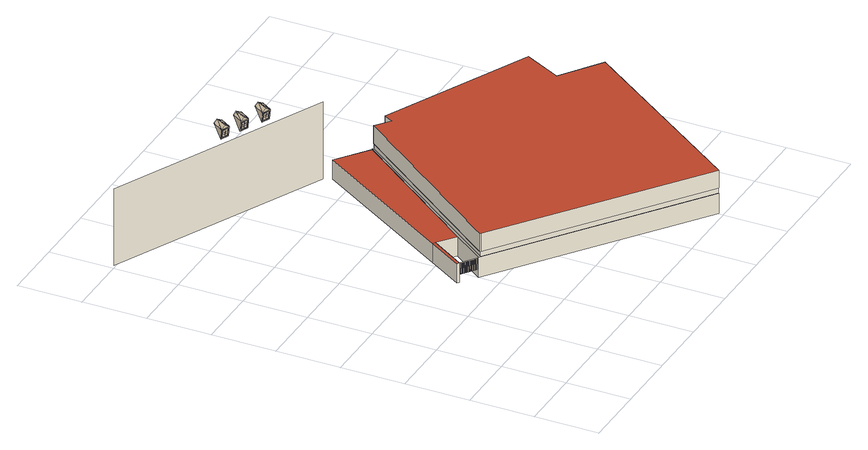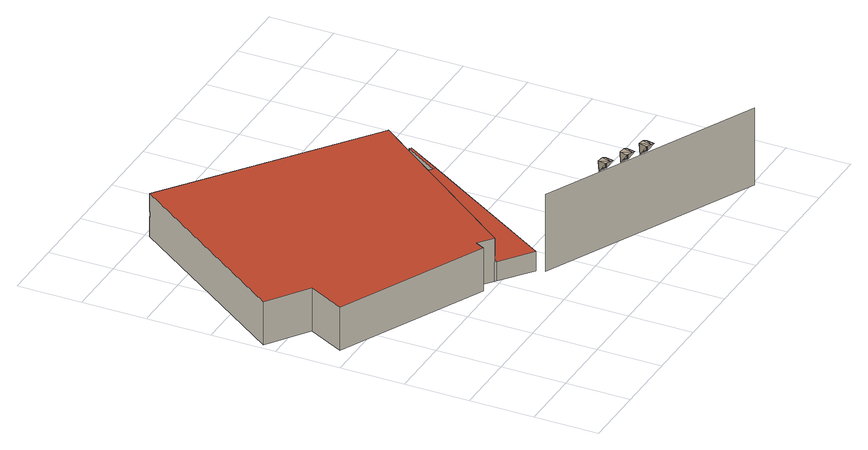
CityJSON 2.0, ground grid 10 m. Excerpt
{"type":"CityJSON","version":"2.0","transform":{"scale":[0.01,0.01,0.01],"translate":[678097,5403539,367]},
"CityObjects":{
"building1":{"type":"Building","attributes":{"measuredHeight":18.85},"children":["building1-1","building1-2","building1-3"],"geometry":[{"type":"MultiSurface","lod":"3","boundaries":[[[0,1,2,3]]],"semantics":{"surfaces":[{"type":"WallSurface","klumMaterialClass":"Plaster","klumMaterialIndex":"I203","materialUncertainty":"0.3"}],"values":[0]}}]},
"building1-1":{"type":"BuildingInstallation","attributes":{"relationToConstruction":"outside"},"parents":["building1"],"geometry":[{"type":"MultiSurface","lod":"3","boundaries":[[[4,5,6]],[[4,7,8,5],[9,10,11,12]],[[7,13,8]],[[14,15,16,17]],[[17,16,18,19]],[[20,21,15,14]],[[10,9,12,11],[17,19,20,14]],[[19,18,21,20]],[[22,5,8]],[[13,23,6]],[[5,23,6]],[[23,5,22]],[[23,8,13]],[[8,23,22]],[[8,23,5]],[[16,15,21,18],[24,25,26,27],[28,29,30,31]],[[32,21,18,33]],[[33,18,16,34]],[[35,15,21,32]],[[34,16,15,35]],[[36,37,38,39]],[[40,41,42,43]],[[39,38,41,40]],[[43,42,37,36]],[[44,45,46,47]],[[48,49,50,51]],[[52,53,49,48]],[[54,55,56,57]],[[57,56,45,44]],[[51,50,58,59]],[[59,58,53,52]],[[47,46,55,54]],[[26,25,24,27],[60,61,62,63],[64,65,66,67],[68,69,70,71]],[[30,29,28,31],[72,73,74,75],[76,77,78,79],[80,81,82,83]],[[84,85,86,87]],[[87,86,88,89]],[[90,91,85,84]],[[89,88,91,90]],[[92,93,94,95]],[[95,94,96,97]],[[98,99,100,101]],[[97,96,102,103]],[[104,105,106,107]],[[103,102,93,92]],[[101,100,105,104]],[[107,106,99,98]],[[46,55,56,45]],[[38,41,42,37]],[[53,49,50,58]],[[68,55,46,69]],[[60,41,38,61]],[[66,58,50,67]],[[65,53,58,66]],[[67,50,49,64]],[[71,56,55,68]],[[70,45,56,71]],[[69,46,45,70]],[[62,37,42,63]],[[63,42,41,60]],[[61,38,37,62]],[[64,49,53,65]],[[91,85,86,88]],[[96,102,93,94]],[[99,100,105,106]],[[74,106,105,75]],[[75,105,100,72]],[[72,100,99,73]],[[76,102,96,77]],[[78,94,93,79]],[[80,85,91,81]],[[77,96,94,78]],[[83,86,85,80]],[[73,99,106,74]],[[79,93,102,76]],[[82,88,86,83]],[[81,91,88,82]]]}]},
"building1-2":{"type":"BuildingInstallation","attributes":{"relationToConstruction":"outside"},"parents":["building1"],"geometry":[{"type":"MultiSurface","lod":"3","boundaries":[[[108,109,110]],[[108,111,112,109],[113,114,115,116]],[[111,117,112]],[[118,119,120,121]],[[121,120,122,123]],[[124,125,119,118]],[[114,113,116,115],[121,123,124,118]],[[123,122,125,124]],[[126,109,112]],[[117,127,110]],[[109,127,110]],[[127,109,126]],[[127,112,117]],[[112,127,126]],[[112,127,109]],[[120,119,125,122],[128,129,130,131],[132,133,134,135]],[[136,125,122,137]],[[137,122,120,138]],[[139,119,125,136]],[[138,120,119,139]],[[140,141,142,143]],[[144,145,146,147]],[[143,142,145,144]],[[147,146,141,140]],[[148,149,150,151]],[[152,153,154,155]],[[156,157,153,152]],[[158,159,160,161]],[[161,160,149,148]],[[155,154,162,163]],[[163,162,157,156]],[[151,150,159,158]],[[130,129,128,131],[164,165,166,167],[168,169,170,171],[172,173,174,175]],[[134,133,132,135],[176,177,178,179],[180,181,182,183],[184,185,186,187]],[[188,189,190,191]],[[191,190,192,193]],[[194,195,189,188]],[[193,192,195,194]],[[196,197,198,199]],[[199,198,200,201]],[[202,203,204,205]],[[201,200,206,207]],[[208,209,210,211]],[[207,206,197,196]],[[205,204,209,208]],[[211,210,203,202]],[[150,159,160,149]],[[142,145,146,141]],[[157,153,154,162]],[[172,159,150,173]],[[164,145,142,165]],[[170,162,154,171]],[[169,157,162,170]],[[171,154,153,168]],[[175,160,159,172]],[[174,149,160,175]],[[173,150,149,174]],[[166,141,146,167]],[[167,146,145,164]],[[165,142,141,166]],[[168,153,157,169]],[[195,189,190,192]],[[200,206,197,198]],[[203,204,209,210]],[[178,210,209,179]],[[179,209,204,176]],[[176,204,203,177]],[[180,206,200,181]],[[182,198,197,183]],[[184,189,195,185]],[[181,200,198,182]],[[187,190,189,184]],[[177,203,210,178]],[[183,197,206,180]],[[186,192,190,187]],[[185,195,192,186]]]}]},
"building1-3":{"type":"BuildingInstallation","attributes":{"relationToConstruction":"outside"},"parents":["building1"],"geometry":[{"type":"MultiSurface","lod":"3","boundaries":[[[212,213,214]],[[212,215,216,213],[217,218,219,220]],[[215,221,216]],[[222,223,224,225]],[[225,224,226,227]],[[228,229,223,222]],[[218,217,220,219],[225,227,228,222]],[[227,226,229,228]],[[230,213,216]],[[221,231,214]],[[213,231,214]],[[231,213,230]],[[231,216,221]],[[216,231,230]],[[216,231,213]],[[224,223,229,226],[232,233,234,235],[236,237,238,239]],[[240,229,226,241]],[[241,226,224,242]],[[243,223,229,240]],[[242,224,223,243]],[[244,245,246,247]],[[248,249,250,251]],[[247,246,249,248]],[[251,250,245,244]],[[252,253,254,255]],[[256,257,258,259]],[[260,261,257,256]],[[262,263,264,265]],[[265,264,253,252]],[[259,258,266,267]],[[267,266,261,260]],[[255,254,263,262]],[[234,233,232,235],[268,269,270,271],[272,273,274,275],[276,277,278,279]],[[238,237,236,239],[280,281,282,283],[284,285,286,287],[288,289,290,291]],[[292,293,294,295]],[[295,294,296,297]],[[298,299,293,292]],[[297,296,299,298]],[[300,301,302,303]],[[303,302,304,305]],[[306,307,308,309]],[[305,304,310,311]],[[312,313,314,315]],[[311,310,301,300]],[[309,308,313,312]],[[315,314,307,306]],[[254,263,264,253]],[[246,249,250,245]],[[261,257,258,266]],[[276,263,254,277]],[[268,249,246,269]],[[274,266,258,275]],[[273,261,266,274]],[[275,258,257,272]],[[279,264,263,276]],[[278,253,264,279]],[[277,254,253,278]],[[270,245,250,271]],[[271,250,249,268]],[[269,246,245,270]],[[272,257,261,273]],[[299,293,294,296]],[[304,310,301,302]],[[307,308,313,314]],[[282,314,313,283]],[[283,313,308,280]],[[280,308,307,281]],[[284,310,304,285]],[[286,302,301,287]],[[288,293,299,289]],[[285,304,302,286]],[[291,294,293,288]],[[281,307,314,282]],[[287,301,310,284]],[[290,296,294,291]],[[289,299,296,290]]]}]},
"building2":{"type":"Building","attributes":{"measuredHeight":6.99},"children":["building2-1"],"geometry":[{"type":"MultiSurface","lod":"3","boundaries":[[[316,317,318,319,320,321,322,323,324,325]],[[326,327,328,329,330]],[[331,332,329,328]],[[319,333,334,335,336,337,338,320]],[[339,340,341,342]],[[343,344,326,345,342]],[[346,347,348,349,330]],[[350,351,324,323]],[[352,350,323,322]],[[351,343,342,341,325,324]],[[338,353,321,320]],[[353,352,322,321]],[[327,354,355,328]],[[344,354,327,326]],[[330,329,356,346]],[[349,345,326,330]],[[357,356,329,332]],[[318,317,358,359]],[[341,360,316,325]],[[360,361,358,317,316]],[[318,359,333,319]],[[337,336,348,347]],[[334,340,339,335]],[[362,357,332,331]],[[355,362,331,328]],[[346,356,357,362,355,354,344,343,351,350,352,353,338,337,347]],[[340,334,333,359]],[[360,341,340,361]],[[359,358,361,340]],[[348,336,335,339,342,345,349]]],"semantics":{"surfaces":[{"type":"RoofSurface","materialUncertainty":"0.3","materialClass":"Metal","materialName":"Zinc"},{"type":"RoofSurface"},{"type":"WallSurface"},{"type":"WallSurface","klumMaterialClass":"Plaster","klumMaterialIndex":"I202","materialUncertainty":"0.5"},{"type":"WallSurface","materialUncertainty":"1"},{"type":"GroundSurface"},{"type":"OuterCeilingSurface"},{"type":"OuterFloorSurface"}],"values":[0,1,1,2,2,2,2,2,2,2,2,2,2,2,2,2,2,2,2,2,3,3,4,3,3,5,6,6,6,7]}}]},
"building2-1":{"type":"BuildingInstallation","attributes":{"materialUncertainty":"1","relationToConstruction":"outside"},"parents":["building2"],"geometry":[{"type":"MultiSurface","lod":"3","boundaries":[[[363,364,365,366]],[[367,368,369,370]],[[371,372,373,374]],[[375,376,377,378]],[[379,380,378,377]],[[381,363,366,382]],[[383,384,370,369]],[[384,385,367,370]],[[386,379,377,376]],[[387,386,376,375]],[[388,381,382,389]],[[380,387,375,378]],[[390,385,384,383]],[[372,371,391,392]],[[364,388,389,365]],[[386,387,380,379]],[[382,366,365,389]],[[374,373,393,394]],[[385,390,368,367]],[[363,381,388,364]],[[391,371,374,394]],[[390,383,369,368]],[[392,391,394,393]],[[395,396,397,398]],[[399,400,401,402]],[[403,404,405,406]],[[407,408,409,410]],[[411,412,413,414]],[[415,416,417,418]],[[408,407,400,399]],[[419,420,421,422]],[[410,409,402,401]],[[416,419,422,417]],[[423,424,425,426]],[[424,403,406,425]],[[420,415,418,421]],[[412,411,396,395]],[[409,408,399,402]],[[427,428,429,430]],[[407,410,401,400]],[[414,413,398,397]],[[404,403,424,423]],[[404,423,426,405]],[[396,411,414,397]],[[406,405,426,425]],[[416,415,420,419]],[[418,417,422,421]],[[431,430,429,432]],[[433,434,435,436]],[[436,435,437,438]],[[428,439,432,429]],[[439,440,431,432]],[[434,433,441,442]],[[442,441,438,437]],[[440,427,430,431]],[[441,433,436,438]],[[427,440,439,428]],[[434,442,437,435]],[[443,444,445,446]],[[447,448,449,450]],[[451,452,453,454]],[[455,456,457,458]],[[452,455,458,453]],[[412,395,398,413]],[[456,451,454,457]],[[444,447,450,445]],[[459,460,461,462]],[[463,459,462,464]],[[460,465,466,461]],[[465,463,464,466]],[[459,463,465,460]],[[448,447,444,443]],[[454,453,458,457]],[[464,462,461,466]],[[448,443,446,449]],[[452,451,456,455]],[[450,449,446,445]],[[467,468,469,470]],[[471,472,473,474]],[[475,476,477,478]],[[479,467,470,480]],[[472,475,478,473]],[[481,482,483,484]],[[485,486,482,481]],[[487,488,489,490]],[[475,472,471,476]],[[473,478,477,474]],[[468,491,492,469]],[[482,486,493,483]],[[468,467,479,491]],[[493,494,484,483]],[[486,485,494,493]],[[470,469,492,480]],[[495,490,489,496]],[[497,487,490,495]],[[491,479,480,492]],[[485,481,484,494]],[[476,471,474,477]],[[498,499,500,501]],[[487,497,502,488]],[[503,504,505,506]],[[507,508,504,503]],[[501,500,509,510]],[[511,512,513,514]],[[512,515,516,513]],[[499,517,509,500]],[[518,519,520,521]],[[522,511,514,523]],[[502,497,495,496]],[[524,498,501,510]],[[499,498,524,517]],[[523,514,513,516]],[[488,502,496,489]],[[515,522,523,516]],[[508,507,525,526]],[[511,522,515,512]],[[525,507,503,506]],[[526,525,506,505]],[[517,524,510,509]],[[508,526,505,504]],[[519,527,528,520]],[[529,530,531,532]],[[527,533,534,528]],[[535,536,537,538]],[[539,540,541,542]],[[543,544,530,529]],[[545,546,547,548]],[[549,550,546,545]],[[533,518,521,534]],[[518,533,527,519]],[[540,539,536,535]],[[551,552,548,547]],[[530,544,553,531]],[[543,529,532,554]],[[534,521,520,528]],[[539,542,537,536]],[[541,540,535,538]],[[544,543,554,553]],[[550,551,547,546]],[[542,541,538,537]],[[553,554,532,531]],[[555,556,557,558]],[[559,560,561,562]],[[563,562,561,564]],[[565,566,558,557]],[[567,568,566,565]],[[552,549,545,548]],[[560,569,564,561]],[[570,571,572,573]],[[574,575,576,577]],[[569,578,563,564]],[[568,567,556,555]],[[566,568,555,558]],[[575,579,580,576]],[[574,581,579,575]],[[550,549,552,551]],[[578,559,562,563]],[[559,578,569,560]],[[582,577,576,580]],[[581,574,577,582]],[[567,565,557,556]],[[579,581,582,580]],[[583,584,585,586]],[[570,584,583,571]],[[587,588,589,590]],[[585,573,572,586]],[[584,570,573,585]],[[591,592,588,587]],[[592,591,593,594]],[[372,392,393,373]],[[571,583,586,572]],[[592,594,589,588]],[[594,593,590,589]],[[593,591,587,590]],[[445,525,526,446]],[[558,409,410,557]],[[528,424,423,520]],[[510,391,392,509]],[[425,439,428,426]],[[580,384,383,576]],[[506,566,565,505]],[[466,530,529,461]],[[519,401,402,527]],[[480,515,512,492]],[[531,471,476,532]],[[457,569,560,458]],[[394,579,575,393]],[[379,365,389,380]],[[432,524,517,429]],[[564,465,460,561]],[[474,479,491,477]],[[421,482,481,422]],[[438,541,542,437]],[[455,369,370,456]],[[397,502,488,398]],[[496,593,594,489]],[[442,589,590,441]],[[538,388,364,537]],[[483,583,571,484]],[[395,572,586,396]],[[378,552,551,377]],[[548,444,443,547]],[[595,596,597,598]],[[422,419,599,596,595,513,512,492,491,477,476,532,529,461,460,561,560,458,455,369,383,576,575,393,392,509,517,429,428,426,423,520,519,401,410,557,565,505,526,446,443,547,551,377,379,365,364,537,542,437,442,589,594,489,488,398,395,572,571,484,481]],[[598,516,513,595]],[[516,598,597,600,420,421,482,483,583,586,396,397,502,496,593,590,441,438,541,538,388,389,380,378,552,548,444,445,525,506,566,558,409,402,527,528,424,425,439,432,524,510,391,394,579,580,384,370,456,457,569,564,465,466,530,531,471,474,479,480,515]],[[596,599,600,597]],[[419,420,600,599]]]}]}
},
"vertices":[
[75,7028,50],[3436,5435,50],[3436,5435,1304],[75,7028,1304],
[1840,6238,1353],[1833,6222,1518],[1907,6378,1548],[1966,6179,1353],[1958,6163,1518],[1954,6182,1367],[1849,6232,1367],[1843,6220,1502],[1948,6170,1502],[2028,6310,1547],[1858,6227,1375],[1858,6228,1375],[1853,6217,1494],[1852,6216,1494],[1940,6176,1494],[1940,6175,1494],[1945,6186,1375],[1946,6187,1375],[1902,6200,1554],[1978,6367,1574],[1895,6197,1492],[1901,6208,1377],[1861,6227,1377],[1856,6216,1492],[1938,6177,1492],[1943,6188,1377],[1903,6207,1377],[1898,6196,1492],[1949,6193,1377],[1944,6182,1496],[1856,6224,1496],[1861,6235,1377],[1859,6218,1491],[1858,6216,1490],[1859,6220,1455],[1860,6222,1455],[1897,6204,1455],[1896,6203,1455],[1894,6199,1490],[1895,6201,1491],[1898,6208,1416],[1898,6206,1415],[1861,6223,1415],[1862,6225,1416],[1862,6225,1417],[1861,6223,1417],[1897,6206,1417],[1898,6208,1417],[1860,6222,1453],[1860,6220,1453],[1864,6229,1380],[1863,6227,1379],[1899,6210,1379],[1900,6212,1380],[1896,6203,1453],[1897,6204,1453],[1895,6201,1454],[1859,6219,1454],[1857,6215,1490],[1894,6198,1490],[1861,6222,1416],[1859,6219,1453],[1895,6202,1453],[1897,6205,1416],[1862,6226,1379],[1861,6222,1415],[1897,6205,1415],[1899,6209,1379],[1938,6181,1454],[1901,6199,1454],[1900,6195,1490],[1936,6178,1490],[1903,6202,1416],[1901,6199,1453],[1938,6182,1453],[1939,6185,1416],[1905,6206,1379],[1903,6202,1415],[1939,6185,1415],[1941,6188,1379],[1906,6209,1380],[1905,6207,1379],[1942,6189,1379],[1942,6191,1380],[1940,6186,1415],[1941,6188,1416],[1905,6205,1416],[1904,6203,1415],[1941,6188,1417],[1940,6186,1417],[1938,6183,1453],[1939,6184,1453],[1902,6200,1453],[1903,6202,1453],[1903,6201,1455],[1902,6200,1455],[1938,6182,1455],[1939,6184,1455],[1904,6203,1417],[1904,6205,1417],[1938,6181,1491],[1937,6179,1490],[1900,6196,1490],[1901,6198,1491],
[2151,6091,1353],[2144,6075,1518],[2218,6230,1548],[2277,6031,1353],[2269,6016,1518],[2265,6035,1367],[2160,6085,1367],[2154,6072,1502],[2259,6022,1502],[2339,6163,1547],[2169,6080,1375],[2169,6081,1375],[2164,6070,1494],[2163,6069,1494],[2251,6028,1494],[2251,6027,1494],[2256,6038,1375],[2257,6039,1375],[2213,6052,1554],[2289,6219,1574],[2206,6050,1492],[2211,6061,1377],[2172,6079,1377],[2167,6069,1492],[2249,6030,1492],[2254,6040,1377],[2214,6059,1377],[2209,6049,1492],[2260,6046,1377],[2254,6035,1496],[2167,6076,1496],[2172,6088,1377],[2170,6071,1491],[2169,6069,1490],[2170,6072,1455],[2171,6074,1455],[2208,6057,1455],[2207,6055,1455],[2205,6052,1490],[2206,6054,1491],[2209,6061,1416],[2208,6059,1415],[2172,6076,1415],[2173,6078,1416],[2173,6078,1417],[2172,6076,1417],[2208,6059,1417],[2209,6061,1417],[2171,6074,1453],[2171,6072,1453],[2175,6081,1380],[2174,6079,1379],[2210,6062,1379],[2211,6064,1380],[2207,6055,1453],[2208,6057,1453],[2206,6054,1454],[2170,6071,1454],[2168,6068,1490],[2205,6051,1490],[2172,6075,1416],[2170,6071,1453],[2206,6054,1453],[2208,6058,1416],[2173,6078,1379],[2172,6075,1415],[2208,6058,1415],[2210,6061,1379],[2249,6034,1454],[2212,6051,1454],[2211,6048,1490],[2247,6031,1490],[2214,6055,1416],[2212,6051,1453],[2249,6034,1453],[2250,6038,1416],[2216,6058,1379],[2214,6055,1415],[2251,6038,1415],[2252,6041,1379],[2217,6061,1380],[2216,6059,1379],[2253,6042,1379],[2253,6044,1380],[2251,6039,1415],[2252,6041,1416],[2216,6058,1416],[2215,6056,1415],[2252,6040,1417],[2251,6038,1417],[2249,6035,1453],[2250,6037,1453],[2213,6052,1453],[2214,6054,1453],[2214,6054,1455],[2213,6052,1455],[2249,6035,1455],[2250,6037,1455],[2215,6056,1417],[2215,6058,1417],[2248,6033,1491],[2248,6032,1490],[2211,6049,1490],[2212,6051,1491],
[2499,5926,1353],[2491,5910,1518],[2565,6066,1548],[2624,5867,1353],[2617,5851,1518],[2613,5870,1367],[2508,5920,1367],[2502,5907,1502],[2607,5858,1502],[2686,5998,1547],[2516,5915,1375],[2517,5916,1375],[2511,5905,1494],[2511,5904,1494],[2599,5863,1494],[2598,5862,1494],[2604,5874,1375],[2604,5875,1375],[2560,5888,1554],[2636,6054,1574],[2554,5885,1492],[2559,5896,1377],[2519,5915,1377],[2514,5904,1492],[2596,5865,1492],[2601,5876,1377],[2562,5895,1377],[2556,5884,1492],[2607,5881,1377],[2602,5870,1496],[2514,5912,1496],[2520,5923,1377],[2517,5906,1491],[2516,5904,1490],[2518,5908,1455],[2519,5909,1455],[2555,5892,1455],[2554,5890,1455],[2553,5887,1490],[2553,5889,1491],[2557,5896,1416],[2556,5894,1415],[2520,5911,1415],[2521,5913,1416],[2520,5913,1417],[2520,5911,1417],[2556,5894,1417],[2557,5896,1417],[2519,5910,1453],[2518,5908,1453],[2522,5917,1380],[2521,5915,1379],[2558,5897,1379],[2558,5899,1380],[2554,5891,1453],[2555,5892,1453],[2554,5889,1454],[2517,5907,1454],[2516,5903,1490],[2552,5886,1490],[2519,5910,1416],[2517,5907,1453],[2554,5889,1453],[2555,5893,1416],[2521,5914,1379],[2519,5910,1415],[2555,5893,1415],[2557,5896,1379],[2596,5869,1454],[2560,5887,1454],[2558,5883,1490],[2595,5866,1490],[2562,5890,1416],[2560,5887,1453],[2596,5869,1453],[2598,5873,1416],[2563,5894,1379],[2562,5890,1415],[2598,5873,1415],[2599,5876,1379],[2565,5896,1380],[2564,5895,1379],[2600,5877,1379],[2601,5879,1380],[2598,5874,1415],[2599,5876,1416],[2563,5893,1416],[2562,5891,1415],[2599,5876,1417],[2598,5874,1417],[2597,5870,1453],[2598,5872,1453],[2560,5888,1453],[2561,5889,1453],[2561,5889,1455],[2560,5888,1455],[2597,5870,1455],[2597,5872,1455],[2562,5891,1417],[2563,5893,1417],[2596,5869,1491],[2595,5867,1490],[2559,5884,1490],[2560,5886,1491],
[3987,4922,754],[2029,2321,754],[2044,2310,754],[5015,73,754],[6924,2768,754],[6299,3212,754],[6595,3797,754],[4292,4892,754],[4215,4745,754],[3992,4919,754],[3970,4936,367],[3482,5314,367],[2085,3080,367],[2121,3052,367],[2392,2840,367],[1744,2535,367],[1775,2513,367],[5015,73,466],[5026,88,466],[5026,88,375],[5015,73,375],[5015,73,55],[6924,2768,55],[2055,2325,375],[2055,2325,466],[3992,4919,466],[3992,4919,375],[3992,4919,55],[3970,4936,55],[3970,4936,375],[2392,2840,55],[2011,2334,55],[2011,2334,375],[2392,2840,375],[4292,4892,55],[4215,4745,55],[6595,3797,55],[6299,3212,55],[3482,5314,55],[2085,3080,55],[2121,3052,55],[1775,2513,55],[2029,2321,466],[2044,2310,466],[3987,4922,466],[2040,2336,466],[1744,2535,55],
[1865,2483,167],[1861,2478,347],[1863,2476,347],[1868,2482,167],[1969,2400,167],[1971,2404,167],[1967,2398,347],[1965,2395,347],[1951,2414,167],[1953,2417,167],[1955,2416,167],[1953,2412,167],[1873,2472,167],[1876,2476,167],[1871,2470,347],[1869,2467,347],[1869,2472,347],[1867,2468,347],[1863,2480,167],[1865,2479,167],[1965,2400,347],[1963,2396,347],[1967,2402,167],[1873,2477,167],[1871,2474,167],[1859,2475,347],[1861,2473,347],[1969,2405,167],[1947,2408,347],[1949,2412,347],[1951,2410,347],[1949,2407,347],[1821,2508,347],[1819,2505,347],[1821,2503,347],[1823,2506,347],[1913,2442,167],[1915,2446,167],[1911,2440,347],[1909,2437,347],[1927,2432,167],[1929,2435,167],[1931,2434,167],[1929,2430,167],[1914,2447,167],[1911,2444,167],[1907,2438,347],[1909,2442,347],[1823,2510,167],[1826,2513,167],[1828,2512,167],[1825,2509,167],[1799,2528,167],[1802,2531,167],[1804,2530,167],[1801,2527,167],[1797,2526,347],[1795,2523,347],[1797,2521,347],[1799,2524,347],[1925,2430,347],[1923,2426,347],[1925,2425,347],[1927,2428,347],[1937,2429,167],[1933,2424,347],[1935,2422,347],[1939,2428,167],[1937,2424,167],[1933,2419,347],[1847,2492,167],[1850,2495,167],[1852,2494,167],[1849,2491,167],[1847,2488,347],[1845,2485,347],[1931,2420,347],[1935,2426,167],[1843,2487,347],[1845,2490,347],[1885,2460,347],[1883,2457,347],[1885,2455,347],[1887,2458,347],[1887,2462,167],[1889,2465,167],[1892,2464,167],[1889,2461,167],[1975,2396,167],[1977,2399,167],[1979,2397,167],[1977,2394,167],[1973,2393,347],[1971,2390,347],[1973,2389,347],[1975,2392,347],[1993,2387,167],[1989,2382,347],[1991,2380,347],[1995,2386,167],[1991,2384,167],[1993,2382,167],[1987,2378,347],[1989,2377,347],[2015,2366,167],[2017,2369,167],[2019,2367,167],[2017,2364,167],[2003,2366,347],[2007,2372,167],[2009,2370,167],[2005,2365,347],[2009,2375,167],[2005,2369,347],[2007,2368,347],[2011,2373,167],[2011,2360,347],[2013,2359,347],[1805,2520,347],[1803,2517,347],[1805,2515,347],[1807,2518,347],[1810,2525,167],[1807,2522,167],[1834,2507,167],[1829,2502,347],[1831,2500,347],[1836,2506,167],[2013,2363,347],[2015,2362,347],[1809,2521,167],[1812,2524,167],[1833,2503,167],[1829,2497,347],[1831,2504,167],[1943,2420,167],[1945,2423,167],[1947,2422,167],[1945,2418,167],[1827,2499,347],[1897,2454,167],[1899,2458,167],[1895,2452,347],[1893,2449,347],[1895,2456,167],[1897,2459,167],[1943,2416,347],[1941,2413,347],[2025,2363,167],[2021,2357,347],[2023,2356,347],[2027,2361,167],[2019,2354,347],[2021,2353,347],[1941,2418,347],[1921,2441,167],[1917,2436,347],[1919,2434,347],[1923,2440,167],[2023,2360,167],[2025,2358,167],[1939,2414,347],[1891,2450,347],[1893,2454,347],[1915,2432,347],[1917,2431,347],[1997,2375,347],[1995,2372,347],[1997,2371,347],[1999,2374,347],[1919,2438,167],[1921,2436,167],[1857,2484,167],[1860,2488,167],[1855,2482,347],[1853,2479,347],[1858,2489,167],[1855,2486,167],[1851,2480,347],[1853,2484,347],[2001,2381,167],[1999,2378,167],[1881,2467,167],[1884,2470,167],[1879,2464,347],[1877,2461,347],[1879,2468,167],[1881,2471,167],[1877,2466,347],[1875,2462,347],[2001,2376,167],[2003,2379,167],[1905,2448,167],[1907,2452,167],[1903,2446,347],[1901,2443,347],[1985,2393,167],[1981,2388,347],[1983,2386,347],[1987,2392,167],[1985,2388,167],[1981,2383,347],[1901,2448,347],[1899,2444,347],[1905,2453,167],[1903,2450,167],[1979,2384,347],[1818,2519,167],[1813,2514,347],[1815,2512,347],[1820,2518,167],[1961,2411,167],[1957,2405,347],[1959,2404,347],[1964,2409,167],[1983,2390,167],[1955,2402,347],[1957,2401,347],[1959,2408,167],[1961,2406,167],[1811,2511,347],[1815,2516,167],[1817,2515,167],[1813,2509,347],[1841,2497,167],[1844,2500,167],[1839,2494,347],[1837,2491,347],[1839,2498,167],[1842,2501,167],[1835,2493,347],[1837,2496,347],[2023,2356,356],[1789,2532,356],[1786,2529,356],[2020,2352,356],[1789,2532,347],[1786,2529,347]
]}
